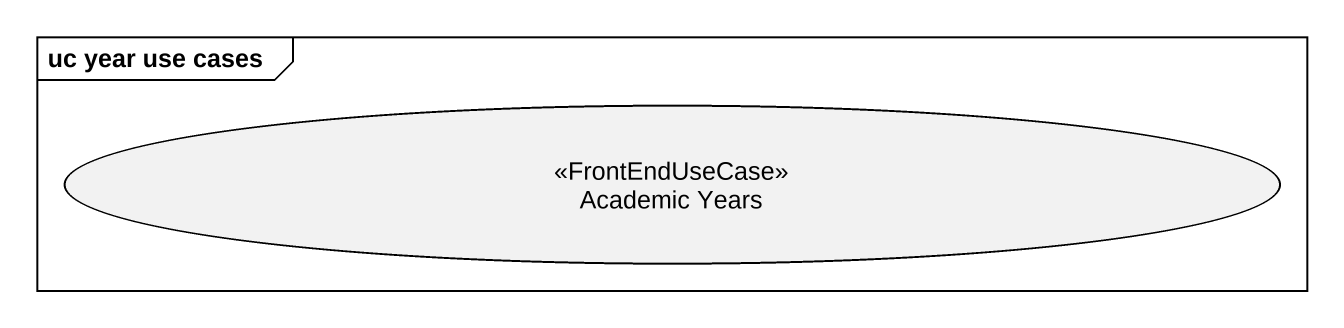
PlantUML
@startuml
mainframe uc year use cases
usecase "Academic Years" as Academic_Years <<FrontEndUseCase>>
@enduml
